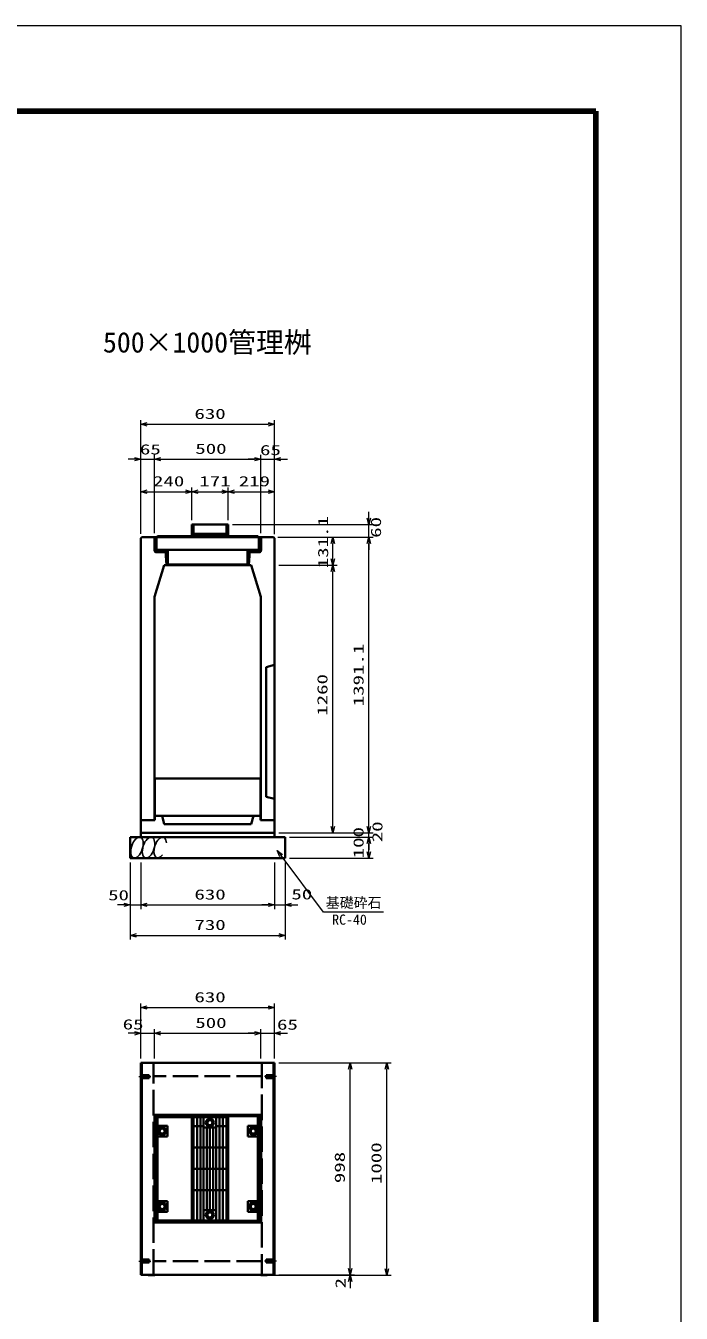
# Model space of a CAD drawing. Units: millimetres on the paper. Extents: x 0 to 841, y 0 to 594.
# Drawn here: x 686.7 to 841, y 291.1 to 594 of the extents above; entities that cross this region are included whole.
import ezdxf
from ezdxf.enums import TextEntityAlignment as Align

# ---------------------------------------------------------------- set-up
doc = ezdxf.new("R2010")
doc.units = ezdxf.units.MM
doc.linetypes.add('DASHED', pattern=[7.5, 6, -1.5])
doc.linetypes.add('USER2', pattern=[18.5, 12, -1.5, 3.5, -1.5])
for name, color, linetype, lineweight in [('D-BMK（構造物基準線）', 2, 'USER2', 18), ('D-STR-DIM（寸法）', 7, 'Continuous', 13), ('D-STR-HTXT(基礎砕石-旗)', 7, 'Continuous', 13), ('D-STR-STRF(グリ)', 7, 'Continuous', 25), ('D-STR（構造物）', 1, 'Continuous', 35), ('D-TTL-LINE（区切線）', 7, 'Continuous', 18), ('D-TTL（外枠）', 2, 'Continuous', 140)]:
    doc.layers.add(name, color=color, linetype=linetype, lineweight=lineweight)
doc.layers.add('D-STR-TXT(文字)', color=7, linetype='Continuous')
doc.styles.add('ＭＳ ゴシック', font='')
doc.styles.get('ＭＳ ゴシック').set_extended_font_data('MS Gothic')

# ---------------------------------------------------------------- blocks, each defined once
blk = doc.blocks.new('_Open30')
at = {"color": 7, "linetype": 'Continuous', "lineweight": 13}
for p, q in [((-1, 0.2679), (0, 0)), ((0, 0), (-1, -0.2679)), ((0, 0), (-1, 0))]:
    blk.add_line(p, q, dxfattribs=at)

msp = doc.modelspace()

# ---------------------------------------------------------------- linework, layer by layer
at = {"layer": 'D-BMK（構造物基準線）'}
for p, q in [((713.298, 346.76), (716.147, 346.76)), ((745.722, 346.76), (742.872, 346.76)), ((713.298, 303.36), (716.147, 303.36)), ((745.722, 303.36), (742.872, 303.36))]:
    msp.add_line(p, q, dxfattribs=at)
at = {"layer": 'D-STR-DIM（寸法）'}
for p, q in [((713.76, 493.015), (713.76, 501.223)), ((715.26, 500.223), (743.76, 500.223)), ((745.26, 493.021), (745.26, 501.223)), ((712.26, 492.015), (710.76, 492.015)), ((713.76, 474.418), (713.76, 493.015)), ((713.76, 492.015), (717.01, 492.015)), ((717.01, 474.603), (717.01, 493.015)), ((717.01, 475.603), (717.01, 493.015)), ((718.51, 492.015), (720.01, 492.015)), ((718.51, 492.015), (740.51, 492.015)), ((740.51, 492.021), (739.01, 492.021)), ((742.01, 474.603), (742.01, 493.021)), ((742.01, 475.603), (742.01, 493.015)), ((742.01, 492.021), (745.26, 492.021)), ((745.26, 474.365), (745.26, 493.021)), ((746.76, 492.021), (748.26, 492.021)), ((713.76, 474.418), (713.76, 485.376)), ((725.76, 477.663), (725.76, 485.376)), ((725.76, 477.663), (725.76, 485.376)), ((734.31, 477.663), (734.31, 485.376)), ((734.31, 477.663), (734.31, 485.376)), ((745.26, 474.418), (745.26, 485.376)), ((715.26, 484.376), (724.26, 484.376)), ((727.26, 484.376), (732.81, 484.376)), ((735.81, 484.376), (743.76, 484.376)), ((767.463, 478.163), (767.463, 479.663)), ((735.31, 476.663), (768.463, 476.663)), ((767.463, 473.663), (767.463, 476.663)), ((746.01, 473.663), (768.463, 473.663)), ((746.01, 473.663), (759.965, 473.663)), ((746.01, 473.663), (768.463, 473.663)), ((758.965, 468.61), (758.965, 472.163)), ((767.463, 405.61), (767.463, 472.163)), ((767.463, 472.163), (767.463, 470.663)), ((746.26, 467.11), (759.965, 467.11)), ((746.26, 467.11), (759.965, 467.11)), ((758.965, 405.61), (758.965, 465.61)), ((767.463, 405.61), (767.463, 407.11)), ((746.26, 404.11), (768.463, 404.11)), ((746.26, 404.11), (759.965, 404.11)), ((746.26, 404.11), (768.463, 404.11)), ((748.76, 403.11), (768.463, 403.11)), ((748.76, 403.11), (768.463, 403.11)), ((767.463, 403.11), (767.463, 404.11)), ((767.463, 399.61), (767.463, 401.61)), ((767.463, 401.61), (767.463, 400.11)), ((711.26, 397.11), (711.26, 386.143)), ((713.76, 397.11), (713.76, 386.143)), ((713.76, 397.11), (713.76, 386.143)), ((745.26, 397.11), (745.26, 386.143)), ((747.76, 397.11), (747.76, 386.143)), ((748.76, 398.11), (768.463, 398.11)), ((711.26, 396.11), (711.26, 378.985)), ((745.26, 396.11), (745.26, 386.143)), ((747.76, 396.11), (747.76, 378.985)), ((709.76, 387.143), (708.26, 387.143)), ((711.26, 387.143), (713.76, 387.143)), ((715.26, 387.143), (716.76, 387.143)), ((715.26, 387.143), (743.76, 387.143)), ((743.76, 387.143), (742.26, 387.143)), ((745.26, 387.143), (747.76, 387.143)), ((749.26, 387.143), (750.76, 387.143)), ((712.76, 379.985), (746.26, 379.985)), ((713.76, 351.01), (713.76, 363.987)), ((745.26, 357.967), (745.26, 363.987)), ((715.26, 362.987), (743.76, 362.987)), ((713.76, 351.01), (713.76, 357.937)), ((717.01, 351.01), (717.01, 357.937)), ((717.01, 351.01), (717.01, 357.937)), ((742.01, 351.01), (742.01, 357.937)), ((742.01, 351.01), (742.01, 357.937)), ((745.26, 351.01), (745.26, 357.937)), ((712.26, 356.937), (710.76, 356.937)), ((713.76, 356.937), (717.01, 356.937)), ((718.51, 356.937), (740.51, 356.937)), ((718.51, 356.937), (720.01, 356.937)), ((740.51, 356.937), (739.01, 356.937)), ((742.01, 356.937), (745.26, 356.937)), ((746.76, 356.937), (748.26, 356.937)), ((746.26, 350.01), (764.049, 350.01)), ((763.049, 301.61), (763.049, 348.51)), ((764.049, 350.01), (772.689, 350.01)), ((771.689, 301.51), (771.689, 348.51)), ((763.049, 301.61), (763.049, 303.11)), ((745.01, 300.01), (764.049, 300.01)), ((746.26, 300.11), (764.049, 300.11)), ((746.26, 300.11), (764.049, 300.11)), ((761.612, 300.01), (772.689, 300.01)), ((763.049, 300.11), (763.049, 300.01)), ((763.049, 298.51), (763.049, 297.01))]:
    msp.add_line(p, q, dxfattribs=at)
at = {"layer": 'D-STR-HTXT(基礎砕石-旗)'}
msp.add_lwpolyline([(770.882, 385.413), (756.778, 385.413), (746.774, 398.739)], dxfattribs=at)
at = {"layer": 'D-STR-STRF(グリ)'}
for centre in [(712.854, 400.633), (715.576, 400.633)]:
    msp.add_ellipse(centre, major_axis=(0.79, 2.421), ratio=0.5139, dxfattribs=at)
msp.add_ellipse((718.316, 400.633), major_axis=(0.79, 2.421), ratio=0.5139, start_param=5.3575563, end_param=10.3750652, dxfattribs=at)
at = {"layer": 'D-STR（構造物）'}
for p, q in [((725.76, 476.663), (725.76, 473.713)), ((726.06, 476.663), (725.76, 476.663)), ((726.06, 476.663), (726.06, 473.713)), ((726.16, 476.663), (733.91, 476.663)), ((726.16, 474.463), (726.16, 476.663)), ((733.91, 476.663), (733.91, 474.463)), ((734.01, 476.663), (734.01, 473.713)), ((734.31, 476.663), (734.01, 476.663)), ((734.31, 473.713), (734.31, 476.663)), ((714.01, 473.663), (713.76, 473.418)), ((713.76, 473.418), (713.76, 407.11)), ((714.01, 473.663), (745.01, 473.663)), ((716.96, 473.663), (717.26, 473.663)), ((716.96, 470.613), (716.96, 473.663)), ((717.26, 473.663), (717.26, 470.613)), ((717.46, 473.713), (741.56, 473.713)), ((717.46, 470.713), (717.46, 473.713)), ((725.76, 473.938), (717.685, 473.938)), ((717.685, 473.938), (717.685, 473.713)), ((734.01, 474.013), (726.06, 474.013)), ((733.91, 474.463), (726.16, 474.463)), ((726.31, 474.013), (726.31, 474.463)), ((733.76, 474.463), (733.76, 474.013)), ((741.335, 473.938), (734.31, 473.938)), ((741.335, 473.713), (741.335, 473.938)), ((741.56, 473.713), (741.56, 470.713)), ((742.06, 473.663), (741.76, 473.663)), ((741.76, 473.663), (741.76, 470.613)), ((742.06, 470.613), (742.06, 473.663)), ((745.01, 473.663), (745.26, 473.418)), ((745.26, 473.418), (745.26, 407.11)), ((741.56, 470.713), (717.46, 470.713)), ((717.46, 470.413), (719.885, 470.413)), ((719.51, 470.113), (717.46, 470.113)), ((717.685, 470.713), (717.685, 470.413)), ((719.51, 470.413), (719.51, 470.113)), ((719.56, 470.413), (719.81, 467.11)), ((719.885, 470.413), (719.885, 470.713)), ((720.135, 467.213), (720.135, 470.713)), ((738.885, 470.713), (738.885, 467.213)), ((739.135, 470.413), (739.135, 470.713)), ((741.56, 470.413), (739.135, 470.413)), ((739.46, 470.413), (739.21, 467.11)), ((739.51, 470.413), (739.51, 470.113)), ((739.51, 470.113), (741.56, 470.113)), ((741.335, 470.713), (741.335, 470.413)), ((717.01, 459.61), (719.26, 467.11)), ((719.26, 467.11), (739.76, 467.11)), ((738.885, 467.213), (720.135, 467.213)), ((742.01, 459.61), (739.76, 467.11)), ((717.01, 459.61), (717.01, 407.11)), ((742.01, 459.61), (742.01, 407.11)), ((743.26, 443.11), (745.26, 443.61)), ((743.26, 412.61), (743.26, 443.11)), ((717.085, 416.86), (741.935, 416.86)), ((717.085, 416.86), (717.085, 407.11)), ((741.935, 416.86), (741.935, 407.11)), ((743.26, 412.61), (745.26, 412.11)), ((713.76, 403.11), (713.76, 407.11)), ((713.76, 407.11), (717.085, 407.11)), ((713.76, 407.11), (717.01, 407.11)), ((717.085, 408.11), (741.935, 408.11)), ((719.26, 406.11), (718.76, 408.11)), ((719.26, 406.11), (739.76, 406.11)), ((739.76, 406.11), (740.26, 408.11)), ((745.26, 407.11), (741.935, 407.11)), ((742.01, 407.11), (745.26, 407.11)), ((745.26, 403.11), (745.26, 407.11)), ((711.26, 403.11), (711.26, 398.11)), ((711.26, 403.11), (747.76, 403.11)), ((713.76, 404.11), (745.26, 404.11)), ((747.76, 403.11), (747.76, 398.11)), ((711.26, 398.11), (747.76, 398.11)), ((713.76, 300.11), (713.76, 350.01)), ((713.76, 350.01), (745.26, 350.01)), ((714.01, 300.11), (714.01, 350.01)), ((745.01, 350.01), (745.01, 300.11)), ((745.26, 350.01), (745.26, 300.11)), ((716.96, 337.735), (716.96, 312.385)), ((716.96, 337.735), (742.06, 337.735)), ((717.26, 337.435), (717.26, 312.685)), ((717.26, 337.435), (725.755, 337.435)), ((717.685, 337.735), (717.685, 312.885)), ((725.76, 337.235), (717.685, 337.235)), ((725.76, 312.385), (725.76, 337.735)), ((726.06, 312.685), (726.06, 337.435)), ((726.06, 337.435), (734.01, 337.435)), ((733.91, 337.235), (726.16, 337.235)), ((726.16, 337.235), (726.16, 325.06)), ((727.035, 337.235), (727.035, 325.06)), ((727.785, 325.06), (727.785, 337.235)), ((728.535, 337.235), (728.535, 325.06)), ((729.342, 335.91), (729.688, 336.51)), ((729.688, 336.51), (730.381, 336.51)), ((730.381, 336.51), (730.727, 335.91)), ((731.535, 337.235), (731.535, 325.06)), ((732.285, 325.06), (732.285, 337.235)), ((733.035, 337.235), (733.035, 325.06)), ((733.91, 325.06), (733.91, 337.235)), ((734.01, 312.685), (734.01, 337.435)), ((734.31, 337.735), (734.31, 312.385)), ((734.31, 337.435), (741.76, 337.435)), ((741.335, 337.284), (741.335, 312.836)), ((741.76, 337.435), (741.76, 312.685)), ((742.06, 337.735), (742.06, 312.385)), ((720.035, 335.185), (717.685, 335.185)), ((718.438, 334.535), (718.092, 333.935)), ((718.092, 333.935), (718.438, 333.335)), ((719.131, 334.535), (718.438, 334.535)), ((718.438, 333.335), (719.131, 333.335)), ((719.477, 333.935), (719.131, 334.535)), ((719.131, 333.335), (719.477, 333.935)), ((720.035, 335.185), (720.035, 332.685)), ((728.535, 335.06), (726.16, 335.06)), ((728.535, 334.81), (731.535, 334.81)), ((729.285, 325.06), (729.285, 334.81)), ((729.688, 335.31), (729.342, 335.91)), ((730.381, 335.31), (729.688, 335.31)), ((730.035, 325.06), (730.035, 334.81)), ((730.727, 335.91), (730.381, 335.31)), ((730.785, 334.81), (730.785, 325.06)), ((733.91, 335.06), (731.535, 335.06)), ((738.985, 335.185), (738.985, 332.685)), ((741.335, 335.185), (738.985, 335.185)), ((739.888, 334.535), (739.542, 333.935)), ((739.542, 333.935), (739.888, 333.335)), ((740.581, 334.535), (739.888, 334.535)), ((739.888, 333.335), (740.581, 333.335)), ((740.927, 333.935), (740.581, 334.535)), ((740.581, 333.335), (740.927, 333.935)), ((720.035, 332.685), (717.685, 332.685)), ((738.985, 332.685), (741.335, 332.685)), ((726.16, 330.06), (733.91, 330.06)), ((733.91, 325.06), (726.16, 325.06)), ((726.16, 312.885), (726.16, 325.06)), ((733.91, 325.06), (726.16, 325.06)), ((727.035, 312.885), (727.035, 325.06)), ((727.785, 325.06), (727.785, 312.885)), ((728.535, 312.885), (728.535, 325.06)), ((729.285, 325.06), (729.285, 315.31)), ((730.035, 325.06), (730.035, 315.31)), ((730.785, 315.31), (730.785, 325.06)), ((731.535, 312.885), (731.535, 325.06)), ((732.285, 325.06), (732.285, 312.885)), ((733.035, 312.885), (733.035, 325.06)), ((733.91, 325.06), (733.91, 312.885)), ((726.16, 320.06), (733.91, 320.06)), ((720.035, 317.435), (717.685, 317.435)), ((718.092, 316.185), (718.438, 316.785)), ((718.438, 315.585), (718.092, 316.185)), ((718.438, 316.785), (719.131, 316.785)), ((719.131, 315.585), (718.438, 315.585)), ((719.131, 316.785), (719.477, 316.185)), ((719.477, 316.185), (719.131, 315.585)), ((720.035, 314.935), (720.035, 317.435)), ((728.535, 315.31), (731.535, 315.31)), ((738.985, 317.435), (741.335, 317.435)), ((738.985, 314.935), (738.985, 317.435)), ((739.542, 316.185), (739.888, 316.785)), ((739.888, 315.585), (739.542, 316.185)), ((739.888, 316.785), (740.581, 316.785)), ((740.581, 315.585), (739.888, 315.585)), ((740.581, 316.785), (740.927, 316.185)), ((740.927, 316.185), (740.581, 315.585)), ((716.96, 312.385), (742.06, 312.385)), ((717.26, 312.685), (725.755, 312.685)), ((720.035, 314.935), (717.685, 314.935)), ((725.76, 312.885), (717.685, 312.885)), ((726.06, 312.685), (734.01, 312.685)), ((733.91, 312.885), (726.16, 312.885)), ((729.688, 314.81), (729.342, 314.21)), ((729.342, 314.21), (729.688, 313.61)), ((730.381, 314.81), (729.688, 314.81)), ((729.688, 313.61), (730.381, 313.61)), ((730.727, 314.21), (730.381, 314.81)), ((730.381, 313.61), (730.727, 314.21)), ((734.31, 312.836), (741.335, 312.836)), ((734.31, 312.685), (741.76, 312.685)), ((741.335, 314.935), (738.985, 314.935)), ((745.26, 300.11), (713.76, 300.11)), ((715.51, 300.01), (715.41, 300.11)), ((717.01, 300.01), (715.51, 300.01)), ((717.01, 300.01), (717.11, 300.11)), ((742.01, 300.01), (741.91, 300.11)), ((742.01, 300.01), (743.51, 300.01)), ((743.51, 300.01), (743.61, 300.11))]:
    msp.add_line(p, q, dxfattribs=at)
at = {"layer": 'D-STR（構造物）', "linetype": 'DASHED'}
for p, q in [((716.76, 300.11), (716.76, 350.01)), ((742.26, 350.01), (742.26, 300.11)), ((713.76, 347.11), (715.76, 347.11)), ((713.76, 346.41), (715.76, 346.41)), ((715.76, 346.41), (715.76, 347.11)), ((742.267, 346.828), (716.767, 346.828)), ((745.26, 347.11), (743.26, 347.11)), ((743.26, 346.41), (743.26, 347.11)), ((745.26, 346.41), (743.26, 346.41)), ((713.76, 303.71), (715.76, 303.71)), ((713.76, 303.01), (715.76, 303.01)), ((715.76, 303.71), (715.76, 303.01)), ((742.267, 303.292), (716.767, 303.292)), ((743.26, 303.71), (743.26, 303.01)), ((745.26, 303.71), (743.26, 303.71)), ((745.26, 303.01), (743.26, 303.01))]:
    msp.add_line(p, q, dxfattribs=at)
at = {"layer": 'D-STR（構造物）'}
for centre, radius in [((730.035, 335.91), 0.95), ((730.035, 335.91), 0.6), ((718.785, 333.935), 0.95), ((718.785, 333.935), 0.6), ((740.235, 333.935), 0.95), ((740.235, 333.935), 0.6), ((718.785, 316.185), 0.95), ((718.785, 316.185), 0.6), ((730.035, 314.21), 0.95), ((730.035, 314.21), 0.95), ((740.235, 316.185), 0.95), ((740.235, 316.185), 0.6), ((730.035, 314.21), 0.6)]:
    msp.add_circle(centre, radius, dxfattribs=at)
for centre, radius, start, end in [((717.46, 470.613), 0.5, 180, 270), ((717.46, 470.613), 0.2, 180, 270), ((741.56, 470.613), 0.2, 270, 0), ((741.56, 470.613), 0.5, 270, 0)]:
    msp.add_arc(centre, radius, start, end, dxfattribs=at)
at = {"layer": 'D-TTL-LINE（区切線）'}
for p, q in [((841, 594), (0, 594)), ((841, 0), (841, 594))]:
    msp.add_line(p, q, dxfattribs=at)
at = {"layer": 'D-TTL（外枠）'}
for p, q in [((820.9, 573.9), (20.1, 573.9)), ((820.9, 20.1), (820.9, 573.9))]:
    msp.add_line(p, q, dxfattribs=at)

# ---------------------------------------------------------------- block references
at = {"layer": 'D-STR-DIM（寸法）', "xscale": 1.5, "yscale": 1.5}
for p, rotation in [((713.76, 500.223), 180), ((717.01, 492.015), 180), ((717.01, 492.015), 180), ((745.26, 492.021), 180), ((713.76, 484.376), 180), ((725.76, 484.376), 180), ((734.31, 484.376), 180), ((767.463, 476.663), 270), ((758.965, 473.663), 90), ((767.463, 473.663), 90), ((767.463, 473.663), 90), ((758.965, 467.11), 270), ((758.965, 467.11), 90), ((758.965, 404.11), 270), ((767.463, 404.11), 270), ((767.463, 404.11), 270), ((767.463, 403.11), 90), ((767.463, 403.11), 90), ((767.463, 398.11), 270), ((713.76, 387.143), 180), ((713.76, 387.143), 180), ((747.76, 387.143), 180), ((711.26, 379.985), 180), ((713.76, 362.987), 180), ((717.01, 356.937), 180), ((717.01, 356.937), 180), ((745.26, 356.937), 180), ((763.049, 350.01), 90), ((771.689, 350.01), 90), ((763.049, 300.11), 270), ((763.049, 300.11), 270), ((763.049, 300.01), 90), ((771.689, 300.01), 270)]:
    msp.add_blockref('_Open30', p, dxfattribs=dict(at, rotation=rotation))
for p in [(745.26, 500.223), (713.76, 492.015), (742.01, 492.021), (742.01, 492.015), (725.76, 484.376), (734.31, 484.376), (745.26, 484.376), (711.26, 387.143), (745.26, 387.143), (745.26, 387.143), (747.76, 379.985), (745.26, 362.987), (713.76, 356.937), (742.01, 356.937), (742.01, 356.937)]:
    msp.add_blockref('_Open30', p, dxfattribs=at)
at = {"layer": 'D-STR-HTXT(基礎砕石-旗)', "xscale": 1.5, "yscale": 1.5, "rotation": 126.89552}
msp.add_blockref('_Open30', (745.873, 399.938), dxfattribs=at)

# ---------------------------------------------------------------- texts
at = {"layer": 'D-STR-DIM（寸法）', "style": 'ＭＳ ゴシック', "width": 1.5}
for s, p in [('630', (726.385, 500.761)), ('65', (713.557, 492.409)), ('500', (726.593, 492.552)), ('65', (741.825, 492.244)), ('240', (716.635, 484.914)), ('171', (727.535, 484.914)), ('219', (736.822, 484.914)), ('50', (749.212, 387.717)), ('50', (706.062, 387.51)), ('630', (726.385, 387.68)), ('730', (726.385, 380.523)), ('630', (726.385, 363.524)), ('500', (726.593, 357.474)), ('65', (709.491, 357.125)), ('65', (745.825, 357.061))]:
    msp.add_text(s, height=2.405, dxfattribs=at).set_placement(p, align=Align.BOTTOM_LEFT)
for s, p in [('131.1', (758.589, 466.364)), ('60', (771.045, 473.52)), ('1391.1', (766.925, 433.886)), ('1260', (758.427, 431.651)), ('20', (771.377, 401.891)), ('100', (766.925, 398.11)), ('1000', (771.151, 321.468)), ('998', (762.511, 321.685)), ('2', (762.686, 296.922))]:
    msp.add_text(s, height=2.405, rotation=90, dxfattribs=at).set_placement(p, align=Align.BOTTOM_LEFT)
at = {"layer": 'D-STR-HTXT(基礎砕石-旗)', "style": 'ＭＳ ゴシック'}
for s, p in [('基礎砕石', (757.313, 385.747)), ('RC-40', (758.801, 381.762))]:
    msp.add_text(s, height=2.405, dxfattribs=at).set_placement(p, align=Align.BOTTOM_LEFT)
at = {"layer": 'D-STR-TXT(文字)', "style": 'ＭＳ ゴシック'}
msp.add_text('500×1000管理桝', height=4.811, dxfattribs=at).set_placement((704.848, 515.669), align=Align.BOTTOM_LEFT)

doc.saveas('drawing.dxf')
